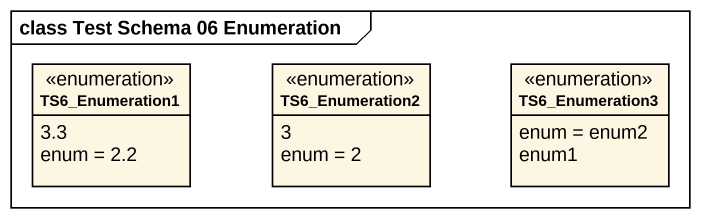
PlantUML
@startuml
mainframe class Test Schema 06 Enumeration
hide circle
hide empty members
enum TS6_Enumeration1 {
  3.3
  enum = 2.2
}
enum TS6_Enumeration2 {
  3
  enum = 2
}
enum TS6_Enumeration3 {
  enum = enum2
  enum1
}
@enduml
